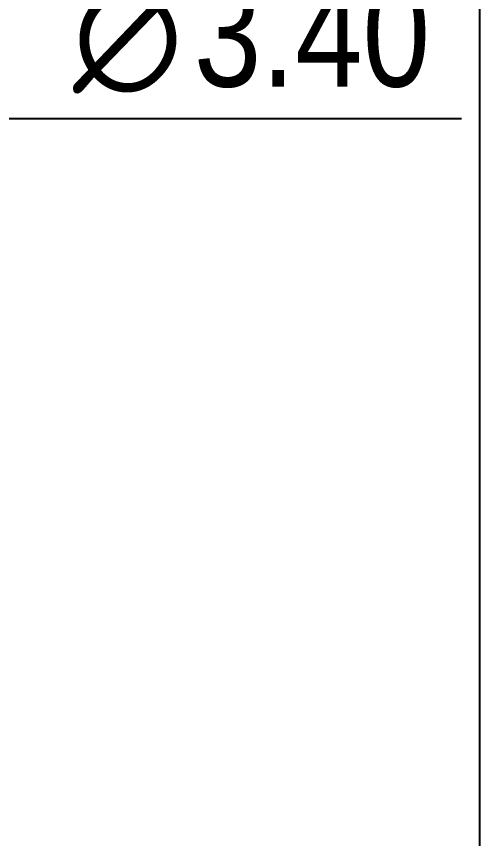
# Model space of a CAD drawing. Header units: millimetres. Extents: x 6 to 292, y 5 to 204.
# Drawn here: x 165.44 to 176.36, y 34.08 to 53.73 of the extents above; entities that cross this region are included whole.
import ezdxf
from ezdxf.enums import TextEntityAlignment as Align

# ---------------------------------------------------------------- set-up
doc = ezdxf.new("R2010")
doc.units = ezdxf.units.MM
doc.layers.add('尺寸层', color=7, linetype='Continuous')
doc.styles.add('SEACAD_Arial_Narrow', font='ARIALN.TTF')
doc.styles.add('SEACAD_Solid_Edge_ANSI1_Symbols', font='semeca1.ttf')
doc.dimstyles.new('DEGSON', dxfattribs={"dimtxt": 2.5, "dimasz": 2.5, "dimexe": 1.25, "dimexo": 0.75, "dimgap": 0.75, "dimtad": 1, "dimlfac": 0.5, "dimzin": 0, "dimdsep": 46, "dimtxsty": 'SEACAD_Arial_Narrow', "dimblk1": '_SE_FILLED', "dimblk2": '_SE_FILLED', "dimsah": 1, "dimcen": 1.25, "dimadec": 1, "dimazin": 0, "dimtfac": 0.7, "dimtmove": 0, "dimatfit": 3, "dimfxl": 1, "dimtolj": 1, "dimtzin": 0, "dimarcsym": 0})

# ---------------------------------------------------------------- blocks, each defined once
blk = doc.blocks.new('DMBLK12')
at = {"layer": '尺寸层', "linetype": 'Continuous'}
for points in [[(159.297, 39.098), (159.146, 36.568), (160.109, 38.912)], [(156.67, 27.594), (157.482, 27.408), (157.632, 29.938)]]:
    blk.add_hatch(color=7, dxfattribs=at).paths.add_polyline_path(points)
at = {"layer": '尺寸层', "color": 7, "linetype": 'Continuous'}
for p, q in [((159.146, 36.568), (162.518, 51.329)), ((162.518, 51.329), (175.937, 51.329)), ((156.519, 25.064), (159.146, 36.568))]:
    blk.add_line(p, q, dxfattribs=at)
for s, style, p in [('O', 'SEACAD_Solid_Edge_ANSI1_Symbols', (166.768, 54.579)), ('3.40', 'SEACAD_Arial_Narrow', (169.619, 54.579))]:
    blk.add_text(s, height=2.5, dxfattribs=dict(at, style=style)).set_placement(p, align=Align.TOP_LEFT)
blk = doc.blocks.new('_SE_FILLED')
at = {"color": 0}
blk.add_line((0, 0), (-1, 0), dxfattribs=at)
blk.add_solid([(0, 0), (-1, -0.1665), (-1, 0.1665), (0, 0)], dxfattribs=at)

msp = doc.modelspace()

# ---------------------------------------------------------------- linework, layer by layer
at = {"layer": '尺寸层', "color": 7, "linetype": 'Continuous'}
msp.add_line((176.356, 64.368), (176.356, 34.159), dxfattribs=at)

# ---------------------------------------------------------------- dimensions: what is measured, and where the dimension line sits
dim = msp.add_diameter_dim_2p(p1=(157.632, 29.938), p2=(159.146, 36.568), text='\\A1;%%C3.40 {}', dimstyle='DEGSON', override={"dimlfac": 1, "dimtofl": 0}, dxfattribs=at)
dim.commit()
dim.dimension.update_dxf_attribs({"geometry": 'DMBLK12', "text_midpoint": (175.937, 51.329), "dimtype": 163})

doc.saveas('drawing.dxf')
